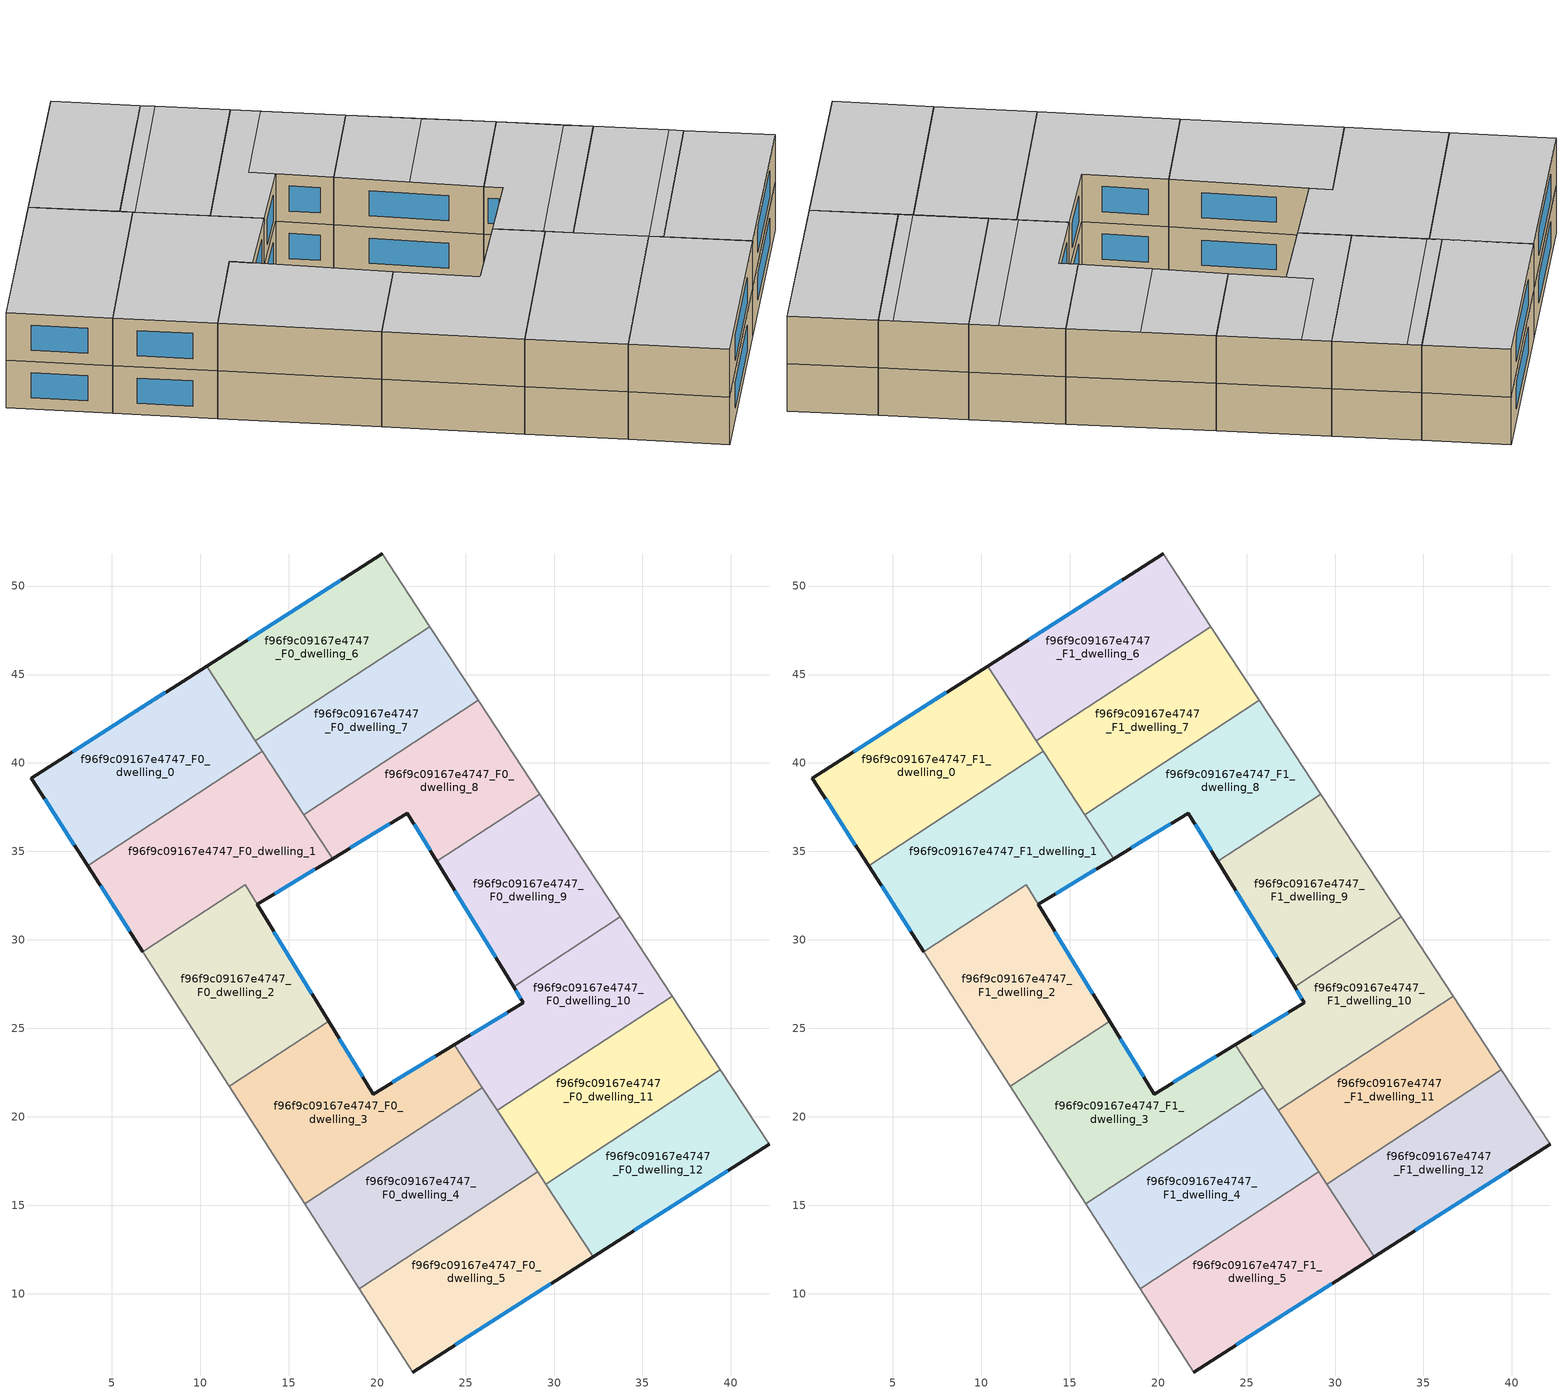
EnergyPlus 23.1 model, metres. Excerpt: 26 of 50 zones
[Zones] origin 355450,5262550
f96f9c09167e4747_F0_dwelling_0
 floor ground (EU_floor_Construction): 10.36,45.47 13.51,40.66 3.64,34.2 0.46,39.14 z0
 wall outside (EU_wall_Construction): 10.36,45.47 0.46,39.14 3.64,34.2 z0:3
 wall to f96f9c09167e4747_F0_dwelling_1 (EU_wall_Construction): 3.64,34.2 13.51,40.66 z0:3
 wall to f96f9c09167e4747_F0_dwelling_6 (EU_wall_Construction): 13.13,41.25 10.36,45.47 z0:3
 wall to f96f9c09167e4747_F0_dwelling_7 (EU_wall_Construction): 13.51,40.66 13.13,41.25 z0:3
 window (EU_Window_Construction): 1.21,37.98 2.89,35.36 / 8.04,43.99 2.79,40.63 z0.7:2.3
f96f9c09167e4747_F0_dwelling_1
 floor ground (EU_floor_Construction): 13.51,40.66 17.48,34.59 13.22,32 12.54,33.11 6.76,29.33 3.64,34.2 z0
 wall outside (EU_wall_Construction): 3.64,34.2 6.76,29.33 / 13.22,32 17.48,34.59 z0:3
 wall to f96f9c09167e4747_F0_dwelling_2 (EU_wall_Construction): 6.76,29.33 12.54,33.11 13.22,32 z0:3
 wall to f96f9c09167e4747_F0_dwelling_7 (EU_wall_Construction): 15.85,37.08 13.51,40.66 z0:3
 wall to f96f9c09167e4747_F0_dwelling_8 (EU_wall_Construction): 17.48,34.59 15.85,37.08 z0:3
 window (EU_Window_Construction): 4.37,33.06 6.03,30.48 / 14.22,32.61 16.48,33.99 z0.7:2.3
f96f9c09167e4747_F0_dwelling_10
 floor ground (EU_floor_Construction): 33.74,31.3 36.67,26.82 26.8,20.36 24.36,24.08 28.26,26.45 27.71,27.35 z0
 wall outside (EU_wall_Construction): 27.71,27.35 28.26,26.45 24.36,24.08 z0:3
 wall to f96f9c09167e4747_F0_dwelling_9 (EU_wall_Construction): 33.74,31.3 27.71,27.35 z0:3
 wall adiabatic (EU_wall_Construction): 36.67,26.82 33.74,31.3 z0:3
 wall to f96f9c09167e4747_F0_dwelling_11 (EU_wall_Construction): 26.8,20.36 36.67,26.82 z0:3
 wall to f96f9c09167e4747_F0_dwelling_3 (EU_wall_Construction): 24.36,24.08 25.96,21.65 z0:3
 wall to f96f9c09167e4747_F0_dwelling_4 (EU_wall_Construction): 25.96,21.65 26.8,20.36 z0:3
 window (EU_Window_Construction): 27.35,25.89 25.28,24.64 / 27.84,27.14 28.13,26.66 z0.7:2.3
f96f9c09167e4747_F0_dwelling_11
 floor ground (EU_floor_Construction): 36.67,26.82 39.4,22.66 29.52,16.2 26.8,20.36 z0
 wall to f96f9c09167e4747_F0_dwelling_12 (EU_wall_Construction): 29.52,16.2 39.4,22.66 z0:3
 wall adiabatic (EU_wall_Construction): 39.4,22.66 36.67,26.82 z0:3
 wall to f96f9c09167e4747_F0_dwelling_4 (EU_wall_Construction): 26.8,20.36 29.07,16.89 z0:3
 wall to f96f9c09167e4747_F0_dwelling_5 (EU_wall_Construction): 29.07,16.89 29.52,16.2 z0:3
f96f9c09167e4747_F0_dwelling_12
 floor ground (EU_floor_Construction): 39.4,22.66 42.16,18.46 32.21,12.09 29.52,16.2 z0
 wall outside (EU_wall_Construction): 32.21,12.09 42.16,18.46 z0:3
 wall adiabatic (EU_wall_Construction): 42.16,18.46 39.4,22.66 z0:3
 wall to f96f9c09167e4747_F0_dwelling_5 (EU_wall_Construction): 29.52,16.2 32.21,12.09 z0:3
 window (EU_Window_Construction): 34.55,13.59 39.82,16.96 z0.7:2.3
f96f9c09167e4747_F0_dwelling_2
 floor ground (EU_floor_Construction): 12.54,33.11 17.26,25.39 11.65,21.72 6.76,29.33 z0
 wall outside (EU_wall_Construction): 17.26,25.39 13.22,32 z0:3
 wall to f96f9c09167e4747_F0_dwelling_3 (EU_wall_Construction): 11.65,21.72 17.26,25.39 z0:3
 wall adiabatic (EU_wall_Construction): 6.76,29.33 11.65,21.72 z0:3
 window (EU_Window_Construction): 16.31,26.94 14.17,30.45 z0.7:2.3
f96f9c09167e4747_F0_dwelling_3
 floor ground (EU_floor_Construction): 24.36,24.08 25.96,21.65 15.92,15.08 11.65,21.72 17.26,25.39 19.77,21.29 z0
 wall outside (EU_wall_Construction): 24.36,24.08 19.77,21.29 17.26,25.39 z0:3
 wall to f96f9c09167e4747_F0_dwelling_4 (EU_wall_Construction): 15.92,15.08 25.96,21.65 z0:3
 wall adiabatic (EU_wall_Construction): 11.65,21.72 15.92,15.08 z0:3
 window (EU_Window_Construction): 23.29,23.42 20.85,21.94 / 19.18,22.25 17.85,24.43 z0.7:2.3
f96f9c09167e4747_F0_dwelling_4
 floor ground (EU_floor_Construction): 25.96,21.65 29.07,16.89 18.99,10.29 15.92,15.08 z0
 wall adiabatic (EU_wall_Construction): 15.92,15.08 18.99,10.29 z0:3
 wall to f96f9c09167e4747_F0_dwelling_5 (EU_wall_Construction): 18.99,10.29 29.07,16.89 z0:3
f96f9c09167e4747_F0_dwelling_5
 floor ground (EU_floor_Construction): 29.07,16.89 32.21,12.09 22.02,5.58 18.99,10.29 z0
 wall outside (EU_wall_Construction): 22.02,5.58 32.21,12.09 z0:3
 wall adiabatic (EU_wall_Construction): 18.99,10.29 22.02,5.58 z0:3
 window (EU_Window_Construction): 24.41,7.11 29.82,10.56 z0.7:2.3
f96f9c09167e4747_F0_dwelling_6
 floor ground (EU_floor_Construction): 20.28,51.81 22.98,47.7 13.13,41.25 10.36,45.47 z0
 wall outside (EU_wall_Construction): 20.28,51.81 10.36,45.47 z0:3
 wall to f96f9c09167e4747_F0_dwelling_7 (EU_wall_Construction): 13.13,41.25 22.98,47.7 z0:3
 wall adiabatic (EU_wall_Construction): 22.98,47.7 20.28,51.81 z0:3
 window (EU_Window_Construction): 17.95,50.32 12.69,46.96 z0.7:2.3
f96f9c09167e4747_F0_dwelling_7
 floor ground (EU_floor_Construction): 22.98,47.7 25.71,43.54 15.85,37.08 13.13,41.25 z0
 wall to f96f9c09167e4747_F0_dwelling_8 (EU_wall_Construction): 15.85,37.08 25.71,43.54 z0:3
 wall adiabatic (EU_wall_Construction): 25.71,43.54 22.98,47.7 z0:3
f96f9c09167e4747_F0_dwelling_8
 floor ground (EU_floor_Construction): 25.71,43.54 29.19,38.23 23.38,34.43 21.72,37.16 17.48,34.59 15.85,37.08 z0
 wall outside (EU_wall_Construction): 17.48,34.59 21.72,37.16 23.38,34.43 z0:3
 wall adiabatic (EU_wall_Construction): 29.19,38.23 25.71,43.54 z0:3
 wall to f96f9c09167e4747_F0_dwelling_9 (EU_wall_Construction): 23.38,34.43 29.19,38.23 z0:3
 window (EU_Window_Construction): 22.11,36.52 22.99,35.08 / 18.48,35.2 20.72,36.56 z0.7:2.3
f96f9c09167e4747_F0_dwelling_9
 floor ground (EU_floor_Construction): 29.19,38.23 33.74,31.3 27.71,27.35 23.38,34.43 z0
 wall outside (EU_wall_Construction): 23.38,34.43 27.71,27.35 z0:3
 wall adiabatic (EU_wall_Construction): 33.74,31.3 29.19,38.23 z0:3
 window (EU_Window_Construction): 24.4,32.77 26.7,29.01 z0.7:2.3
f96f9c09167e4747_F1_dwelling_0
 floor to f96f9c09167e4747_F0_dwelling_0 (EU_floor_Construction): 10.36,45.47 13.51,40.66 3.64,34.2 0.46,39.14 z3
 wall outside (EU_wall_Construction): 10.36,45.47 0.46,39.14 3.64,34.2 z3:6
 wall to f96f9c09167e4747_F1_dwelling_1 (EU_wall_Construction): 3.64,34.2 13.51,40.66 z3:6
 wall to f96f9c09167e4747_F1_dwelling_6 (EU_wall_Construction): 13.13,41.25 10.36,45.47 z3:6
 wall to f96f9c09167e4747_F1_dwelling_7 (EU_wall_Construction): 13.51,40.66 13.13,41.25 z3:6
 window (EU_Window_Construction): 1.21,37.98 2.89,35.36 / 8.04,43.99 2.79,40.63 z3.7:5.3
 ceiling to f96f9c09167e4747_F2_dwelling_0 (EU_floor_Construction): 13.51,40.66 10.36,45.47 0.46,39.14 3.64,34.2 z6
f96f9c09167e4747_F1_dwelling_1
 floor to f96f9c09167e4747_F0_dwelling_1 (EU_floor_Construction): 13.51,40.66 17.48,34.59 13.22,32 12.54,33.11 6.76,29.33 3.64,34.2 z3
 wall outside (EU_wall_Construction): 3.64,34.2 6.76,29.33 / 13.22,32 17.48,34.59 z3:6
 wall to f96f9c09167e4747_F1_dwelling_2 (EU_wall_Construction): 6.76,29.33 12.54,33.11 13.22,32 z3:6
 wall to f96f9c09167e4747_F1_dwelling_7 (EU_wall_Construction): 15.85,37.08 13.51,40.66 z3:6
 wall to f96f9c09167e4747_F1_dwelling_8 (EU_wall_Construction): 17.48,34.59 15.85,37.08 z3:6
 window (EU_Window_Construction): 4.37,33.06 6.03,30.48 / 14.22,32.61 16.48,33.99 z3.7:5.3
 ceiling to f96f9c09167e4747_F2_dwelling_1 (EU_floor_Construction): 13.22,32 17.48,34.59 13.51,40.66 3.64,34.2 6.76,29.33 12.54,33.11 z6
f96f9c09167e4747_F1_dwelling_10
 floor to f96f9c09167e4747_F0_dwelling_10 (EU_floor_Construction): 33.74,31.3 36.67,26.82 26.8,20.36 24.36,24.08 28.26,26.45 27.71,27.35 z3
 wall outside (EU_wall_Construction): 27.71,27.35 28.26,26.45 24.36,24.08 z3:6
 wall to f96f9c09167e4747_F1_dwelling_9 (EU_wall_Construction): 33.74,31.3 27.71,27.35 z3:6
 wall adiabatic (EU_wall_Construction): 36.67,26.82 33.74,31.3 z3:6
 wall to f96f9c09167e4747_F1_dwelling_11 (EU_wall_Construction): 26.8,20.36 36.67,26.82 z3:6
 wall to f96f9c09167e4747_F1_dwelling_3 (EU_wall_Construction): 24.36,24.08 25.96,21.65 z3:6
 wall to f96f9c09167e4747_F1_dwelling_4 (EU_wall_Construction): 25.96,21.65 26.8,20.36 z3:6
 window (EU_Window_Construction): 27.35,25.89 25.28,24.64 / 27.84,27.14 28.13,26.66 z3.7:5.3
 ceiling to f96f9c09167e4747_F2_dwelling_9 (EU_floor_Construction): 35.76,28.2 33.74,31.3 27.71,27.35 28.26,26.45 24.36,24.08 25.89,21.75 z6
 ceiling to f96f9c09167e4747_F2_dwelling_10 (EU_floor_Construction): 36.67,26.82 35.76,28.2 25.89,21.75 26.8,20.36 z6
f96f9c09167e4747_F1_dwelling_11
 floor to f96f9c09167e4747_F0_dwelling_11 (EU_floor_Construction): 36.67,26.82 39.4,22.66 29.52,16.2 26.8,20.36 z3
 wall to f96f9c09167e4747_F1_dwelling_12 (EU_wall_Construction): 29.52,16.2 39.4,22.66 z3:6
 wall adiabatic (EU_wall_Construction): 39.4,22.66 36.67,26.82 z3:6
 wall to f96f9c09167e4747_F1_dwelling_4 (EU_wall_Construction): 26.8,20.36 29.07,16.89 z3:6
 wall to f96f9c09167e4747_F1_dwelling_5 (EU_wall_Construction): 29.07,16.89 29.52,16.2 z3:6
 ceiling to f96f9c09167e4747_F2_dwelling_10 (EU_floor_Construction): 38.94,23.36 36.67,26.82 26.8,20.36 29.07,16.89 z6
 ceiling to f96f9c09167e4747_F2_dwelling_11 (EU_floor_Construction): 39.4,22.66 38.94,23.36 29.07,16.89 29.52,16.2 z6
f96f9c09167e4747_F1_dwelling_12
 floor to f96f9c09167e4747_F0_dwelling_12 (EU_floor_Construction): 39.4,22.66 42.16,18.46 32.21,12.09 29.52,16.2 z3
 wall outside (EU_wall_Construction): 32.21,12.09 42.16,18.46 z3:6
 wall adiabatic (EU_wall_Construction): 42.16,18.46 39.4,22.66 z3:6
 wall to f96f9c09167e4747_F1_dwelling_5 (EU_wall_Construction): 29.52,16.2 32.21,12.09 z3:6
 window (EU_Window_Construction): 34.55,13.59 39.82,16.96 z3.7:5.3
 ceiling to f96f9c09167e4747_F2_dwelling_11 (EU_floor_Construction): 42.16,18.46 39.4,22.66 29.52,16.2 32.21,12.09 z6
f96f9c09167e4747_F1_dwelling_2
 floor to f96f9c09167e4747_F0_dwelling_2 (EU_floor_Construction): 12.54,33.11 17.26,25.39 11.65,21.72 6.76,29.33 z3
 wall outside (EU_wall_Construction): 17.26,25.39 13.22,32 z3:6
 wall to f96f9c09167e4747_F1_dwelling_3 (EU_wall_Construction): 11.65,21.72 17.26,25.39 z3:6
 wall adiabatic (EU_wall_Construction): 6.76,29.33 11.65,21.72 z3:6
 window (EU_Window_Construction): 16.31,26.94 14.17,30.45 z3.7:5.3
 ceiling to f96f9c09167e4747_F2_dwelling_2 (EU_floor_Construction): 17.26,25.39 12.54,33.11 6.76,29.33 11.65,21.72 z6
f96f9c09167e4747_F1_dwelling_3
 floor to f96f9c09167e4747_F0_dwelling_3 (EU_floor_Construction): 24.36,24.08 25.96,21.65 15.92,15.08 11.65,21.72 17.26,25.39 19.77,21.29 z3
 wall outside (EU_wall_Construction): 24.36,24.08 19.77,21.29 17.26,25.39 z3:6
 wall to f96f9c09167e4747_F1_dwelling_4 (EU_wall_Construction): 15.92,15.08 25.96,21.65 z3:6
 wall adiabatic (EU_wall_Construction): 11.65,21.72 15.92,15.08 z3:6
 window (EU_Window_Construction): 23.29,23.42 20.85,21.94 / 19.18,22.25 17.85,24.43 z3.7:5.3
 ceiling to f96f9c09167e4747_F2_dwelling_3 (EU_floor_Construction): 25.96,21.65 24.36,24.08 19.77,21.29 17.26,25.39 11.65,21.72 15.92,15.08 z6
f96f9c09167e4747_F1_dwelling_4
 floor to f96f9c09167e4747_F0_dwelling_4 (EU_floor_Construction): 25.96,21.65 29.07,16.89 18.99,10.29 15.92,15.08 z3
 wall adiabatic (EU_wall_Construction): 15.92,15.08 18.99,10.29 z3:6
 wall to f96f9c09167e4747_F1_dwelling_5 (EU_wall_Construction): 18.99,10.29 29.07,16.89 z3:6
 ceiling to f96f9c09167e4747_F2_dwelling_4 (EU_floor_Construction): 29.07,16.89 25.96,21.65 15.92,15.08 18.99,10.29 z6
f96f9c09167e4747_F1_dwelling_5
 floor to f96f9c09167e4747_F0_dwelling_5 (EU_floor_Construction): 29.07,16.89 32.21,12.09 22.02,5.58 18.99,10.29 z3
 wall outside (EU_wall_Construction): 22.02,5.58 32.21,12.09 z3:6
 wall adiabatic (EU_wall_Construction): 18.99,10.29 22.02,5.58 z3:6
 window (EU_Window_Construction): 24.41,7.11 29.82,10.56 z3.7:5.3
 ceiling to f96f9c09167e4747_F2_dwelling_5 (EU_floor_Construction): 32.21,12.09 29.07,16.89 18.99,10.29 22.02,5.58 z6
f96f9c09167e4747_F1_dwelling_6
 floor to f96f9c09167e4747_F0_dwelling_6 (EU_floor_Construction): 20.28,51.81 22.98,47.7 13.13,41.25 10.36,45.47 z3
 wall outside (EU_wall_Construction): 20.28,51.81 10.36,45.47 z3:6
 wall to f96f9c09167e4747_F1_dwelling_7 (EU_wall_Construction): 13.13,41.25 22.98,47.7 z3:6
 wall adiabatic (EU_wall_Construction): 22.98,47.7 20.28,51.81 z3:6
 window (EU_Window_Construction): 17.95,50.32 12.69,46.96 z3.7:5.3
 ceiling to f96f9c09167e4747_F2_dwelling_6 (EU_floor_Construction): 22.98,47.7 20.28,51.81 10.36,45.47 13.13,41.25 z6
f96f9c09167e4747_F1_dwelling_7
 floor to f96f9c09167e4747_F0_dwelling_7 (EU_floor_Construction): 22.98,47.7 25.71,43.54 15.85,37.08 13.13,41.25 z3
 wall to f96f9c09167e4747_F1_dwelling_8 (EU_wall_Construction): 15.85,37.08 25.71,43.54 z3:6
 wall adiabatic (EU_wall_Construction): 25.71,43.54 22.98,47.7 z3:6
 ceiling to f96f9c09167e4747_F2_dwelling_7 (EU_floor_Construction): 25.71,43.54 23.44,47.01 13.58,40.55 15.85,37.08 z6
 ceiling to f96f9c09167e4747_F2_dwelling_6 (EU_floor_Construction): 23.43,47.01 22.98,47.7 13.13,41.25 13.58,40.55 z6
f96f9c09167e4747_F1_dwelling_8
 floor to f96f9c09167e4747_F0_dwelling_8 (EU_floor_Construction): 25.71,43.54 29.19,38.23 23.38,34.43 21.72,37.16 17.48,34.59 15.85,37.08 z3
 wall outside (EU_wall_Construction): 17.48,34.59 21.72,37.16 23.38,34.43 z3:6
 wall adiabatic (EU_wall_Construction): 29.19,38.23 25.71,43.54 z3:6
 wall to f96f9c09167e4747_F1_dwelling_9 (EU_wall_Construction): 23.38,34.43 29.19,38.23 z3:6
 window (EU_Window_Construction): 22.11,36.52 22.99,35.08 / 18.48,35.2 20.72,36.56 z3.7:5.3
 ceiling adiabatic (EU_roof_Construction): 29.19,38.23 26.62,42.15 20.94,38.43 23.38,34.43 z6
 ceiling to f96f9c09167e4747_F2_dwelling_7 (EU_floor_Construction): 21.72,37.16 20.94,38.43 26.62,42.15 25.71,43.54 15.85,37.08 17.48,34.59 z6
f96f9c09167e4747_F1_dwelling_9
 floor to f96f9c09167e4747_F0_dwelling_9 (EU_floor_Construction): 29.19,38.23 33.74,31.3 27.71,27.35 23.38,34.43 z3
 wall outside (EU_wall_Construction): 23.38,34.43 27.71,27.35 z3:6
 wall adiabatic (EU_wall_Construction): 33.74,31.3 29.19,38.23 z3:6
 window (EU_Window_Construction): 24.4,32.77 26.7,29.01 z3.7:5.3
 ceiling to f96f9c09167e4747_F2_dwelling_9 (EU_floor_Construction): 33.74,31.3 31.48,34.73 25.57,30.86 27.71,27.35 z6
 ceiling to f96f9c09167e4747_F2_dwelling_8 (EU_floor_Construction): 31.48,34.73 29.19,38.23 23.38,34.43 25.57,30.86 z6
[Building]
EU S2 Campaign: North Axis=0; Terrain=City; Solar Distribution=FullExterior
[Site:Location]
Budapest.Ferenc.Liszt.Intl.AP: Latitude=47.437; Longitude=19.256; Time Zone=1; Elevation=185
[SizingPeriod:WeatherFileDays]
AnnualSizingPeriod: Begin Month=1; Begin Day of Month=1; End Month=12; End Day of Month=31; Day of Week for Start Day=Monday; Use Weather File Daylight Saving Period=No; Use Weather File Rain and Snow Indicators=No
[MATERIAL]
EU_InternalMass_Material: Roughness=MediumRough; Thickness=0.1; Conductivity=1; Density=1800; Specific Heat=900; Thermal Absorptance=0.9; Solar Absorptance=0.7; Visible Absorptance=0.7
[MATERIAL:NOMASS] Roughness=MediumRough; Thermal Absorptance=0.9; Solar Absorptance=0.7; Visible Absorptance=0.7
Name | Thermal Resistance
EU_wall_NoMass | 0.832559
EU_roof_NoMass | 1.39638
EU_floor_NoMass | 0.872794
[WINDOWMATERIAL:SIMPLEGLAZINGSYSTEM]
EU_Window_SimpleGlazing: UFactor=2.79869; Solar Heat Gain Coefficient=0.75; Visible Transmittance=0.75
[CONSTRUCTION]
EU_wall_Construction: EU_wall_NoMass
EU_roof_Construction: EU_roof_NoMass
EU_floor_Construction: EU_floor_NoMass
EU_Window_Construction: EU_Window_SimpleGlazing
EU_InternalMass_Construction: EU_InternalMass_Material
[ZONE] Type=1; Multiplier=1; Ceiling Height=autocalculate; Floor Area=autocalculate; Part of Total Floor Area=Yes
Name | Volume
f96f9c09167e4747_F0_dwelling_0; f96f9c09167e4747_F1_dwelling_0 | 205.251
f96f9c09167e4747_F0_dwelling_1; f96f9c09167e4747_F1_dwelling_1 | 225.918
f96f9c09167e4747_F0_dwelling_10; f96f9c09167e4747_F1_dwelling_10 | 175.942
f96f9c09167e4747_F0_dwelling_11; f96f9c09167e4747_F1_dwelling_11 | 175.94
f96f9c09167e4747_F0_dwelling_12; f96f9c09167e4747_F1_dwelling_12 | 175.957
f96f9c09167e4747_F0_dwelling_2; f96f9c09167e4747_F1_dwelling_2 | 184.634
f96f9c09167e4747_F0_dwelling_3; f96f9c09167e4747_F1_dwelling_3 | 205.269
f96f9c09167e4747_F0_dwelling_4; f96f9c09167e4747_F1_dwelling_4 | 205.274
f96f9c09167e4747_F0_dwelling_5; f96f9c09167e4747_F1_dwelling_5 | 205.267
f96f9c09167e4747_F0_dwelling_6; f96f9c09167e4747_F1_dwelling_6 | 175.939
f96f9c09167e4747_F0_dwelling_7; f96f9c09167e4747_F1_dwelling_7 | 175.949
f96f9c09167e4747_F0_dwelling_8; f96f9c09167e4747_F1_dwelling_8 | 175.938
f96f9c09167e4747_F0_dwelling_9; f96f9c09167e4747_F1_dwelling_9 | 175.955
[INTERNALMASS] Construction=EU_InternalMass_Construction
Name | Zone or ZoneList | Surface Area
f96f9c09167e4747_F0_dwelling_0_EU_InternalMass | f96f9c09167e4747_F0_dwelling_0 | 68.4171
f96f9c09167e4747_F0_dwelling_1_EU_InternalMass | f96f9c09167e4747_F0_dwelling_1 | 75.3052
f96f9c09167e4747_F0_dwelling_2_EU_InternalMass | f96f9c09167e4747_F0_dwelling_2 | 61.5508
f96f9c09167e4747_F0_dwelling_3_EU_InternalMass | f96f9c09167e4747_F0_dwelling_3 | 68.423
f96f9c09167e4747_F0_dwelling_4_EU_InternalMass | f96f9c09167e4747_F0_dwelling_4 | 68.4246
f96f9c09167e4747_F0_dwelling_5_EU_InternalMass | f96f9c09167e4747_F0_dwelling_5 | 68.4225
f96f9c09167e4747_F0_dwelling_6_EU_InternalMass | f96f9c09167e4747_F0_dwelling_6 | 58.6465
f96f9c09167e4747_F0_dwelling_7_EU_InternalMass | f96f9c09167e4747_F0_dwelling_7 | 58.6497
f96f9c09167e4747_F0_dwelling_8_EU_InternalMass | f96f9c09167e4747_F0_dwelling_8 | 58.6458
f96f9c09167e4747_F0_dwelling_9_EU_InternalMass | f96f9c09167e4747_F0_dwelling_9 | 58.652
f96f9c09167e4747_F0_dwelling_10_EU_InternalMass | f96f9c09167e4747_F0_dwelling_10 | 58.6473
f96f9c09167e4747_F0_dwelling_11_EU_InternalMass | f96f9c09167e4747_F0_dwelling_11 | 58.6467
f96f9c09167e4747_F0_dwelling_12_EU_InternalMass | f96f9c09167e4747_F0_dwelling_12 | 58.6522
f96f9c09167e4747_F1_dwelling_0_EU_InternalMass | f96f9c09167e4747_F1_dwelling_0 | 68.4171
f96f9c09167e4747_F1_dwelling_1_EU_InternalMass | f96f9c09167e4747_F1_dwelling_1 | 75.3052
f96f9c09167e4747_F1_dwelling_2_EU_InternalMass | f96f9c09167e4747_F1_dwelling_2 | 61.5508
f96f9c09167e4747_F1_dwelling_3_EU_InternalMass | f96f9c09167e4747_F1_dwelling_3 | 68.423
f96f9c09167e4747_F1_dwelling_4_EU_InternalMass | f96f9c09167e4747_F1_dwelling_4 | 68.4246
f96f9c09167e4747_F1_dwelling_5_EU_InternalMass | f96f9c09167e4747_F1_dwelling_5 | 68.4225
f96f9c09167e4747_F1_dwelling_6_EU_InternalMass | f96f9c09167e4747_F1_dwelling_6 | 58.6465
f96f9c09167e4747_F1_dwelling_7_EU_InternalMass | f96f9c09167e4747_F1_dwelling_7 | 58.6497
f96f9c09167e4747_F1_dwelling_8_EU_InternalMass | f96f9c09167e4747_F1_dwelling_8 | 58.6458
f96f9c09167e4747_F1_dwelling_9_EU_InternalMass | f96f9c09167e4747_F1_dwelling_9 | 58.652
f96f9c09167e4747_F1_dwelling_10_EU_InternalMass | f96f9c09167e4747_F1_dwelling_10 | 58.6473
f96f9c09167e4747_F1_dwelling_11_EU_InternalMass | f96f9c09167e4747_F1_dwelling_11 | 58.6467
f96f9c09167e4747_F1_dwelling_12_EU_InternalMass | f96f9c09167e4747_F1_dwelling_12 | 58.6522
[OTHEREQUIPMENT] Fuel Type=Electricity; Design Level Calculation Method=Watts/Area; Power per Zone Floor Area=1; Fraction Latent=0; Fraction Radiant=0; Fraction Lost=0; Carbon Dioxide Generation Rate=0; EndUse Subcategory=EU_Step8_InternalGains
Name | Zone or ZoneList or Space or SpaceList | Schedule
EU_Step8_InternalGain_f96f9c09167e4747_F0_dwelling_0_f000 | f96f9c09167e4747_F0_dwelling_0 | EU_Step8_GainSchedule_f96f9c09167e4747_F0_dwelling_0_f000
EU_Step8_InternalGain_f96f9c09167e4747_F0_dwelling_1_f000 | f96f9c09167e4747_F0_dwelling_1 | EU_Step8_GainSchedule_f96f9c09167e4747_F0_dwelling_1_f000
EU_Step8_InternalGain_f96f9c09167e4747_F0_dwelling_2_f000 | f96f9c09167e4747_F0_dwelling_2 | EU_Step8_GainSchedule_f96f9c09167e4747_F0_dwelling_2_f000
EU_Step8_InternalGain_f96f9c09167e4747_F0_dwelling_3_f000 | f96f9c09167e4747_F0_dwelling_3 | EU_Step8_GainSchedule_f96f9c09167e4747_F0_dwelling_3_f000
EU_Step8_InternalGain_f96f9c09167e4747_F0_dwelling_4_f000 | f96f9c09167e4747_F0_dwelling_4 | EU_Step8_GainSchedule_f96f9c09167e4747_F0_dwelling_4_f000
EU_Step8_InternalGain_f96f9c09167e4747_F0_dwelling_5_f000 | f96f9c09167e4747_F0_dwelling_5 | EU_Step8_GainSchedule_f96f9c09167e4747_F0_dwelling_5_f000
EU_Step8_InternalGain_f96f9c09167e4747_F0_dwelling_6_f000 | f96f9c09167e4747_F0_dwelling_6 | EU_Step8_GainSchedule_f96f9c09167e4747_F0_dwelling_6_f000
EU_Step8_InternalGain_f96f9c09167e4747_F0_dwelling_7_f000 | f96f9c09167e4747_F0_dwelling_7 | EU_Step8_GainSchedule_f96f9c09167e4747_F0_dwelling_7_f000
EU_Step8_InternalGain_f96f9c09167e4747_F0_dwelling_8_f000 | f96f9c09167e4747_F0_dwelling_8 | EU_Step8_GainSchedule_f96f9c09167e4747_F0_dwelling_8_f000
EU_Step8_InternalGain_f96f9c09167e4747_F0_dwelling_9_f000 | f96f9c09167e4747_F0_dwelling_9 | EU_Step8_GainSchedule_f96f9c09167e4747_F0_dwelling_9_f000
EU_Step8_InternalGain_f96f9c09167e4747_F0_dwelling_10_f000 | f96f9c09167e4747_F0_dwelling_10 | EU_Step8_GainSchedule_f96f9c09167e4747_F0_dwelling_10_f000
EU_Step8_InternalGain_f96f9c09167e4747_F0_dwelling_11_f000 | f96f9c09167e4747_F0_dwelling_11 | EU_Step8_GainSchedule_f96f9c09167e4747_F0_dwelling_11_f000
EU_Step8_InternalGain_f96f9c09167e4747_F0_dwelling_12_f000 | f96f9c09167e4747_F0_dwelling_12 | EU_Step8_GainSchedule_f96f9c09167e4747_F0_dwelling_12_f000
EU_Step8_InternalGain_f96f9c09167e4747_F1_dwelling_0_f000 | f96f9c09167e4747_F1_dwelling_0 | EU_Step8_GainSchedule_f96f9c09167e4747_F1_dwelling_0_f000
EU_Step8_InternalGain_f96f9c09167e4747_F1_dwelling_1_f000 | f96f9c09167e4747_F1_dwelling_1 | EU_Step8_GainSchedule_f96f9c09167e4747_F1_dwelling_1_f000
EU_Step8_InternalGain_f96f9c09167e4747_F1_dwelling_2_f000 | f96f9c09167e4747_F1_dwelling_2 | EU_Step8_GainSchedule_f96f9c09167e4747_F1_dwelling_2_f000
EU_Step8_InternalGain_f96f9c09167e4747_F1_dwelling_3_f000 | f96f9c09167e4747_F1_dwelling_3 | EU_Step8_GainSchedule_f96f9c09167e4747_F1_dwelling_3_f000
EU_Step8_InternalGain_f96f9c09167e4747_F1_dwelling_4_f000 | f96f9c09167e4747_F1_dwelling_4 | EU_Step8_GainSchedule_f96f9c09167e4747_F1_dwelling_4_f000
EU_Step8_InternalGain_f96f9c09167e4747_F1_dwelling_5_f000 | f96f9c09167e4747_F1_dwelling_5 | EU_Step8_GainSchedule_f96f9c09167e4747_F1_dwelling_5_f000
EU_Step8_InternalGain_f96f9c09167e4747_F1_dwelling_6_f000 | f96f9c09167e4747_F1_dwelling_6 | EU_Step8_GainSchedule_f96f9c09167e4747_F1_dwelling_6_f000
EU_Step8_InternalGain_f96f9c09167e4747_F1_dwelling_7_f000 | f96f9c09167e4747_F1_dwelling_7 | EU_Step8_GainSchedule_f96f9c09167e4747_F1_dwelling_7_f000
EU_Step8_InternalGain_f96f9c09167e4747_F1_dwelling_8_f000 | f96f9c09167e4747_F1_dwelling_8 | EU_Step8_GainSchedule_f96f9c09167e4747_F1_dwelling_8_f000
EU_Step8_InternalGain_f96f9c09167e4747_F1_dwelling_9_f000 | f96f9c09167e4747_F1_dwelling_9 | EU_Step8_GainSchedule_f96f9c09167e4747_F1_dwelling_9_f000
EU_Step8_InternalGain_f96f9c09167e4747_F1_dwelling_10_f000 | f96f9c09167e4747_F1_dwelling_10 | EU_Step8_GainSchedule_f96f9c09167e4747_F1_dwelling_10_f000
EU_Step8_InternalGain_f96f9c09167e4747_F1_dwelling_11_f000 | f96f9c09167e4747_F1_dwelling_11 | EU_Step8_GainSchedule_f96f9c09167e4747_F1_dwelling_11_f000
EU_Step8_InternalGain_f96f9c09167e4747_F1_dwelling_12_f000 | f96f9c09167e4747_F1_dwelling_12 | EU_Step8_GainSchedule_f96f9c09167e4747_F1_dwelling_12_f000
[ZONEVENTILATION:DESIGNFLOWRATE] Schedule=EU_AlwaysOn; Design Flow Rate Calculation Method=AirChanges/Hour; Air Changes per Hour=0.475469; Ventilation Type=Natural; Fan Pressure Rise=0; Fan Total Efficiency=1; Constant Term Coefficient=1; Temperature Term Coefficient=0; Velocity Term Coefficient=0; Velocity Squared Term Coefficient=0; Minimum Indoor Temperature=-100; Maximum Indoor Temperature=100; Delta Temperature=-100; Minimum Outdoor Temperature=-100; Maximum Outdoor Temperature=100; Maximum Wind Speed=40
Name | Zone or ZoneList or Space or SpaceList
EU_ConstantAir_f96f9c09167e4747_F0_dwelling_0 | f96f9c09167e4747_F0_dwelling_0
EU_ConstantAir_f96f9c09167e4747_F0_dwelling_1 | f96f9c09167e4747_F0_dwelling_1
EU_ConstantAir_f96f9c09167e4747_F0_dwelling_2 | f96f9c09167e4747_F0_dwelling_2
EU_ConstantAir_f96f9c09167e4747_F0_dwelling_3 | f96f9c09167e4747_F0_dwelling_3
EU_ConstantAir_f96f9c09167e4747_F0_dwelling_4 | f96f9c09167e4747_F0_dwelling_4
EU_ConstantAir_f96f9c09167e4747_F0_dwelling_5 | f96f9c09167e4747_F0_dwelling_5
EU_ConstantAir_f96f9c09167e4747_F0_dwelling_6 | f96f9c09167e4747_F0_dwelling_6
EU_ConstantAir_f96f9c09167e4747_F0_dwelling_7 | f96f9c09167e4747_F0_dwelling_7
EU_ConstantAir_f96f9c09167e4747_F0_dwelling_8 | f96f9c09167e4747_F0_dwelling_8
EU_ConstantAir_f96f9c09167e4747_F0_dwelling_9 | f96f9c09167e4747_F0_dwelling_9
EU_ConstantAir_f96f9c09167e4747_F0_dwelling_10 | f96f9c09167e4747_F0_dwelling_10
EU_ConstantAir_f96f9c09167e4747_F0_dwelling_11 | f96f9c09167e4747_F0_dwelling_11
EU_ConstantAir_f96f9c09167e4747_F0_dwelling_12 | f96f9c09167e4747_F0_dwelling_12
EU_ConstantAir_f96f9c09167e4747_F1_dwelling_0 | f96f9c09167e4747_F1_dwelling_0
EU_ConstantAir_f96f9c09167e4747_F1_dwelling_1 | f96f9c09167e4747_F1_dwelling_1
EU_ConstantAir_f96f9c09167e4747_F1_dwelling_2 | f96f9c09167e4747_F1_dwelling_2
EU_ConstantAir_f96f9c09167e4747_F1_dwelling_3 | f96f9c09167e4747_F1_dwelling_3
EU_ConstantAir_f96f9c09167e4747_F1_dwelling_4 | f96f9c09167e4747_F1_dwelling_4
EU_ConstantAir_f96f9c09167e4747_F1_dwelling_5 | f96f9c09167e4747_F1_dwelling_5
EU_ConstantAir_f96f9c09167e4747_F1_dwelling_6 | f96f9c09167e4747_F1_dwelling_6
EU_ConstantAir_f96f9c09167e4747_F1_dwelling_7 | f96f9c09167e4747_F1_dwelling_7
EU_ConstantAir_f96f9c09167e4747_F1_dwelling_8 | f96f9c09167e4747_F1_dwelling_8
EU_ConstantAir_f96f9c09167e4747_F1_dwelling_9 | f96f9c09167e4747_F1_dwelling_9
EU_ConstantAir_f96f9c09167e4747_F1_dwelling_10 | f96f9c09167e4747_F1_dwelling_10
EU_ConstantAir_f96f9c09167e4747_F1_dwelling_11 | f96f9c09167e4747_F1_dwelling_11
EU_ConstantAir_f96f9c09167e4747_F1_dwelling_12 | f96f9c09167e4747_F1_dwelling_12
[HVACTEMPLATE:THERMOSTAT] Constant Heating Setpoint=20; Constant Cooling Setpoint=50
EU_HeatOnly_f96f9c09167e4747_F0_dwelling_0; EU_HeatOnly_f96f9c09167e4747_F0_dwelling_1; EU_HeatOnly_f96f9c09167e4747_F0_dwelling_2; EU_HeatOnly_f96f9c09167e4747_F0_dwelling_3; EU_HeatOnly_f96f9c09167e4747_F0_dwelling_4; EU_HeatOnly_f96f9c09167e4747_F0_dwelling_5; EU_HeatOnly_f96f9c09167e4747_F0_dwelling_6; EU_HeatOnly_f96f9c09167e4747_F0_dwelling_7; EU_HeatOnly_f96f9c09167e4747_F0_dwelling_8; EU_HeatOnly_f96f9c09167e4747_F0_dwelling_9; EU_HeatOnly_f96f9c09167e4747_F0_dwelling_10; EU_HeatOnly_f96f9c09167e4747_F0_dwelling_11; EU_HeatOnly_f96f9c09167e4747_F0_dwelling_12; EU_HeatOnly_f96f9c09167e4747_F1_dwelling_0; EU_HeatOnly_f96f9c09167e4747_F1_dwelling_1; EU_HeatOnly_f96f9c09167e4747_F1_dwelling_2; EU_HeatOnly_f96f9c09167e4747_F1_dwelling_3; EU_HeatOnly_f96f9c09167e4747_F1_dwelling_4; EU_HeatOnly_f96f9c09167e4747_F1_dwelling_5; EU_HeatOnly_f96f9c09167e4747_F1_dwelling_6; EU_HeatOnly_f96f9c09167e4747_F1_dwelling_7; EU_HeatOnly_f96f9c09167e4747_F1_dwelling_8; EU_HeatOnly_f96f9c09167e4747_F1_dwelling_9; EU_HeatOnly_f96f9c09167e4747_F1_dwelling_10; EU_HeatOnly_f96f9c09167e4747_F1_dwelling_11; EU_HeatOnly_f96f9c09167e4747_F1_dwelling_12; EU_HeatOnly_f96f9c09167e4747_F2_dwelling_0; EU_HeatOnly_f96f9c09167e4747_F2_dwelling_1; EU_HeatOnly_f96f9c09167e4747_F2_dwelling_2; EU_HeatOnly_f96f9c09167e4747_F2_dwelling_3; EU_HeatOnly_f96f9c09167e4747_F2_dwelling_4; EU_HeatOnly_f96f9c09167e4747_F2_dwelling_5; EU_HeatOnly_f96f9c09167e4747_F2_dwelling_6; EU_HeatOnly_f96f9c09167e4747_F2_dwelling_7; EU_HeatOnly_f96f9c09167e4747_F2_dwelling_8; EU_HeatOnly_f96f9c09167e4747_F2_dwelling_9; EU_HeatOnly_f96f9c09167e4747_F2_dwelling_10; EU_HeatOnly_f96f9c09167e4747_F2_dwelling_11; EU_HeatOnly_f96f9c09167e4747_F3_dwelling_0; EU_HeatOnly_f96f9c09167e4747_F3_dwelling_1; EU_HeatOnly_f96f9c09167e4747_F3_dwelling_2; EU_HeatOnly_f96f9c09167e4747_F3_dwelling_3; EU_HeatOnly_f96f9c09167e4747_F3_dwelling_4; EU_HeatOnly_f96f9c09167e4747_F3_dwelling_5; EU_HeatOnly_f96f9c09167e4747_F3_dwelling_6; EU_HeatOnly_f96f9c09167e4747_F3_dwelling_7; EU_HeatOnly_f96f9c09167e4747_F3_dwelling_8; EU_HeatOnly_f96f9c09167e4747_F3_dwelling_9; EU_HeatOnly_f96f9c09167e4747_F3_dwelling_10; EU_HeatOnly_f96f9c09167e4747_F3_dwelling_11
[HVACTEMPLATE:ZONE:IDEALLOADSAIRSYSTEM] System Availability Schedule=EU_AlwaysOn; Maximum Heating Supply Air Temperature=50; Minimum Cooling Supply Air Temperature=13; Maximum Heating Supply Air Humidity Ratio=0.0156; Minimum Cooling Supply Air Humidity Ratio=0.0077; Heating Limit=NoLimit; Cooling Limit=NoLimit; Heating Availability Schedule=EU_AlwaysOn; Cooling Availability Schedule=EU_CoolingOff; Dehumidification Control Type=ConstantSensibleHeatRatio; Cooling Sensible Heat Ratio=0.7; Dehumidification Setpoint=60; Humidification Control Type=None; Humidification Setpoint=30; Outdoor Air Method=None; Outdoor Air Flow Rate per Person=0.00944; Outdoor Air Flow Rate per Zone Floor Area=0; Outdoor Air Flow Rate per Zone=0; Demand Controlled Ventilation Type=None; Outdoor Air Economizer Type=NoEconomizer; Heat Recovery Type=None; Sensible Heat Recovery Effectiveness=0.7; Latent Heat Recovery Effectiveness=0.65
Name | Template Thermostat
f96f9c09167e4747_F0_dwelling_0 | EU_HeatOnly_f96f9c09167e4747_F0_dwelling_0
f96f9c09167e4747_F0_dwelling_1 | EU_HeatOnly_f96f9c09167e4747_F0_dwelling_1
f96f9c09167e4747_F0_dwelling_2 | EU_HeatOnly_f96f9c09167e4747_F0_dwelling_2
f96f9c09167e4747_F0_dwelling_3 | EU_HeatOnly_f96f9c09167e4747_F0_dwelling_3
f96f9c09167e4747_F0_dwelling_4 | EU_HeatOnly_f96f9c09167e4747_F0_dwelling_4
f96f9c09167e4747_F0_dwelling_5 | EU_HeatOnly_f96f9c09167e4747_F0_dwelling_5
f96f9c09167e4747_F0_dwelling_6 | EU_HeatOnly_f96f9c09167e4747_F0_dwelling_6
f96f9c09167e4747_F0_dwelling_7 | EU_HeatOnly_f96f9c09167e4747_F0_dwelling_7
f96f9c09167e4747_F0_dwelling_8 | EU_HeatOnly_f96f9c09167e4747_F0_dwelling_8
f96f9c09167e4747_F0_dwelling_9 | EU_HeatOnly_f96f9c09167e4747_F0_dwelling_9
f96f9c09167e4747_F0_dwelling_10 | EU_HeatOnly_f96f9c09167e4747_F0_dwelling_10
f96f9c09167e4747_F0_dwelling_11 | EU_HeatOnly_f96f9c09167e4747_F0_dwelling_11
f96f9c09167e4747_F0_dwelling_12 | EU_HeatOnly_f96f9c09167e4747_F0_dwelling_12
f96f9c09167e4747_F1_dwelling_0 | EU_HeatOnly_f96f9c09167e4747_F1_dwelling_0
f96f9c09167e4747_F1_dwelling_1 | EU_HeatOnly_f96f9c09167e4747_F1_dwelling_1
f96f9c09167e4747_F1_dwelling_2 | EU_HeatOnly_f96f9c09167e4747_F1_dwelling_2
f96f9c09167e4747_F1_dwelling_3 | EU_HeatOnly_f96f9c09167e4747_F1_dwelling_3
f96f9c09167e4747_F1_dwelling_4 | EU_HeatOnly_f96f9c09167e4747_F1_dwelling_4
f96f9c09167e4747_F1_dwelling_5 | EU_HeatOnly_f96f9c09167e4747_F1_dwelling_5
f96f9c09167e4747_F1_dwelling_6 | EU_HeatOnly_f96f9c09167e4747_F1_dwelling_6
f96f9c09167e4747_F1_dwelling_7 | EU_HeatOnly_f96f9c09167e4747_F1_dwelling_7
f96f9c09167e4747_F1_dwelling_8 | EU_HeatOnly_f96f9c09167e4747_F1_dwelling_8
f96f9c09167e4747_F1_dwelling_9 | EU_HeatOnly_f96f9c09167e4747_F1_dwelling_9
f96f9c09167e4747_F1_dwelling_10 | EU_HeatOnly_f96f9c09167e4747_F1_dwelling_10
f96f9c09167e4747_F1_dwelling_11 | EU_HeatOnly_f96f9c09167e4747_F1_dwelling_11
f96f9c09167e4747_F1_dwelling_12 | EU_HeatOnly_f96f9c09167e4747_F1_dwelling_12
[SIZING:ZONE] Zone Cooling Design Supply Air Temperature Input Method=SupplyAirTemperature; Zone Cooling Design Supply Air Temperature=13; Zone Heating Design Supply Air Temperature Input Method=SupplyAirTemperature; Zone Heating Design Supply Air Temperature=50; Zone Cooling Design Supply Air Humidity Ratio=0.008; Zone Heating Design Supply Air Humidity Ratio=0.008; Cooling Design Air Flow Method=DesignDay; Cooling Design Air Flow Rate=0; Cooling Minimum Air Flow per Zone Floor Area=0.000762; Cooling Minimum Air Flow=0; Cooling Minimum Air Flow Fraction=0.2; Heating Design Air Flow Method=DesignDay; Heating Design Air Flow Rate=0; Heating Maximum Air Flow per Zone Floor Area=0.002032; Heating Maximum Air Flow=0.141576; Heating Maximum Air Flow Fraction=0.3; Account for Dedicated Outdoor Air System=No; Dedicated Outdoor Air System Control Strategy=NeutralSupplyAir; Dedicated Outdoor Air Low Setpoint Temperature for Design=autosize; Dedicated Outdoor Air High Setpoint Temperature for Design=autosize; Zone Load Sizing Method=Sensible Load Only No Latent Load; Zone Latent Cooling Design Supply Air Humidity Ratio Input Method=HumidityRatioDifference; Zone Cooling Design Supply Air Humidity Ratio Difference=0.005; Zone Latent Heating Design Supply Air Humidity Ratio Input Method=HumidityRatioDifference; Zone Humidification Design Supply Air Humidity Ratio Difference=0.005
f96f9c09167e4747_F0_dwelling_0; f96f9c09167e4747_F0_dwelling_1; f96f9c09167e4747_F0_dwelling_2; f96f9c09167e4747_F0_dwelling_3; f96f9c09167e4747_F0_dwelling_4; f96f9c09167e4747_F0_dwelling_5; f96f9c09167e4747_F0_dwelling_6; f96f9c09167e4747_F0_dwelling_7; f96f9c09167e4747_F0_dwelling_8; f96f9c09167e4747_F0_dwelling_9; f96f9c09167e4747_F0_dwelling_10; f96f9c09167e4747_F0_dwelling_11; f96f9c09167e4747_F0_dwelling_12; f96f9c09167e4747_F1_dwelling_0; f96f9c09167e4747_F1_dwelling_1; f96f9c09167e4747_F1_dwelling_2; f96f9c09167e4747_F1_dwelling_3; f96f9c09167e4747_F1_dwelling_4; f96f9c09167e4747_F1_dwelling_5; f96f9c09167e4747_F1_dwelling_6; f96f9c09167e4747_F1_dwelling_7; f96f9c09167e4747_F1_dwelling_8; f96f9c09167e4747_F1_dwelling_9; f96f9c09167e4747_F1_dwelling_10; f96f9c09167e4747_F1_dwelling_11; f96f9c09167e4747_F1_dwelling_12
[SCHEDULE:CONSTANT]
Name | Hourly Value
EU_AlwaysOn | 1
EU_CoolingOff | 0
[SCHEDULE:FILE] Column Number=1; Rows to Skip at Top=0; Number of Hours of Data=8760; Column Separator=Comma; Interpolate to Timestep=No; Minutes per Item=60; Adjust Schedule for Daylight Savings=Yes
Name | File
EU_Step8_GainSchedule_f96f9c09167e4747_F0_dwelling_0_f000 | ../../schedules/f96f9c09167e4747/f96f9c09167e4747_F0_dwelling_0_f000_gain.csv
EU_Step8_GainSchedule_f96f9c09167e4747_F0_dwelling_1_f000 | ../../schedules/f96f9c09167e4747/f96f9c09167e4747_F0_dwelling_1_f000_gain.csv
EU_Step8_GainSchedule_f96f9c09167e4747_F0_dwelling_2_f000 | ../../schedules/f96f9c09167e4747/f96f9c09167e4747_F0_dwelling_2_f000_gain.csv
EU_Step8_GainSchedule_f96f9c09167e4747_F0_dwelling_3_f000 | ../../schedules/f96f9c09167e4747/f96f9c09167e4747_F0_dwelling_3_f000_gain.csv
EU_Step8_GainSchedule_f96f9c09167e4747_F0_dwelling_4_f000 | ../../schedules/f96f9c09167e4747/f96f9c09167e4747_F0_dwelling_4_f000_gain.csv
EU_Step8_GainSchedule_f96f9c09167e4747_F0_dwelling_5_f000 | ../../schedules/f96f9c09167e4747/f96f9c09167e4747_F0_dwelling_5_f000_gain.csv
EU_Step8_GainSchedule_f96f9c09167e4747_F0_dwelling_6_f000 | ../../schedules/f96f9c09167e4747/f96f9c09167e4747_F0_dwelling_6_f000_gain.csv
EU_Step8_GainSchedule_f96f9c09167e4747_F0_dwelling_7_f000 | ../../schedules/f96f9c09167e4747/f96f9c09167e4747_F0_dwelling_7_f000_gain.csv
EU_Step8_GainSchedule_f96f9c09167e4747_F0_dwelling_8_f000 | ../../schedules/f96f9c09167e4747/f96f9c09167e4747_F0_dwelling_8_f000_gain.csv
EU_Step8_GainSchedule_f96f9c09167e4747_F0_dwelling_9_f000 | ../../schedules/f96f9c09167e4747/f96f9c09167e4747_F0_dwelling_9_f000_gain.csv
EU_Step8_GainSchedule_f96f9c09167e4747_F0_dwelling_10_f000 | ../../schedules/f96f9c09167e4747/f96f9c09167e4747_F0_dwelling_10_f000_gain.csv
EU_Step8_GainSchedule_f96f9c09167e4747_F0_dwelling_11_f000 | ../../schedules/f96f9c09167e4747/f96f9c09167e4747_F0_dwelling_11_f000_gain.csv
EU_Step8_GainSchedule_f96f9c09167e4747_F0_dwelling_12_f000 | ../../schedules/f96f9c09167e4747/f96f9c09167e4747_F0_dwelling_12_f000_gain.csv
EU_Step8_GainSchedule_f96f9c09167e4747_F1_dwelling_0_f000 | ../../schedules/f96f9c09167e4747/f96f9c09167e4747_F1_dwelling_0_f000_gain.csv
EU_Step8_GainSchedule_f96f9c09167e4747_F1_dwelling_1_f000 | ../../schedules/f96f9c09167e4747/f96f9c09167e4747_F1_dwelling_1_f000_gain.csv
EU_Step8_GainSchedule_f96f9c09167e4747_F1_dwelling_2_f000 | ../../schedules/f96f9c09167e4747/f96f9c09167e4747_F1_dwelling_2_f000_gain.csv
EU_Step8_GainSchedule_f96f9c09167e4747_F1_dwelling_3_f000 | ../../schedules/f96f9c09167e4747/f96f9c09167e4747_F1_dwelling_3_f000_gain.csv
EU_Step8_GainSchedule_f96f9c09167e4747_F1_dwelling_4_f000 | ../../schedules/f96f9c09167e4747/f96f9c09167e4747_F1_dwelling_4_f000_gain.csv
EU_Step8_GainSchedule_f96f9c09167e4747_F1_dwelling_5_f000 | ../../schedules/f96f9c09167e4747/f96f9c09167e4747_F1_dwelling_5_f000_gain.csv
EU_Step8_GainSchedule_f96f9c09167e4747_F1_dwelling_6_f000 | ../../schedules/f96f9c09167e4747/f96f9c09167e4747_F1_dwelling_6_f000_gain.csv
EU_Step8_GainSchedule_f96f9c09167e4747_F1_dwelling_7_f000 | ../../schedules/f96f9c09167e4747/f96f9c09167e4747_F1_dwelling_7_f000_gain.csv
EU_Step8_GainSchedule_f96f9c09167e4747_F1_dwelling_8_f000 | ../../schedules/f96f9c09167e4747/f96f9c09167e4747_F1_dwelling_8_f000_gain.csv
EU_Step8_GainSchedule_f96f9c09167e4747_F1_dwelling_9_f000 | ../../schedules/f96f9c09167e4747/f96f9c09167e4747_F1_dwelling_9_f000_gain.csv
EU_Step8_GainSchedule_f96f9c09167e4747_F1_dwelling_10_f000 | ../../schedules/f96f9c09167e4747/f96f9c09167e4747_F1_dwelling_10_f000_gain.csv
EU_Step8_GainSchedule_f96f9c09167e4747_F1_dwelling_11_f000 | ../../schedules/f96f9c09167e4747/f96f9c09167e4747_F1_dwelling_11_f000_gain.csv
EU_Step8_GainSchedule_f96f9c09167e4747_F1_dwelling_12_f000 | ../../schedules/f96f9c09167e4747/f96f9c09167e4747_F1_dwelling_12_f000_gain.csv
